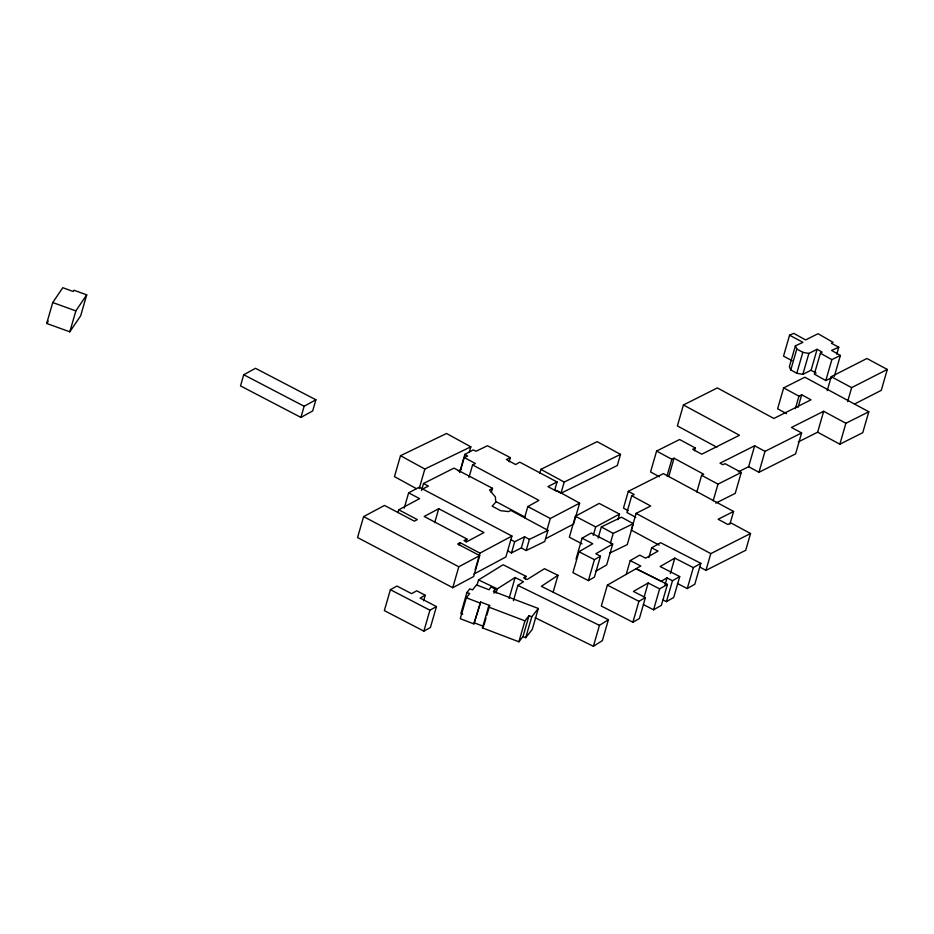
<?xml version="1.0" encoding="UTF-8"?>
<svg xmlns="http://www.w3.org/2000/svg" width="934" height="934" viewBox="0 0 934 934"><rect width="100%" height="100%" fill="white"/><g stroke="black" fill="none" stroke-linecap="round" stroke-linejoin="round"><path stroke-width="1.4" d="M46.7 323.456L52.736 302.534L62.776 287.707L73.179 291.478L73.984 290.252L86.71 294.852L80.663 315.785L69.805 331.815L46.7 323.456L48.241 321.179M69.805 331.815L75.852 310.894L86.71 294.852M243.739 374.744L240.517 385.905L300.911 417.416L312.668 410.96L315.89 399.799L255.496 368.3L243.739 374.744L304.134 406.255L315.89 399.799M300.911 417.416L304.134 406.255M397.942 512.579L398.748 509.789L417.311 519.584L414.357 521.16L384.504 505.434L363.606 516.619L357.559 537.54L452.757 587.708L473.666 576.535L479.702 555.613L457.66 543.997L460.123 542.666L479.959 553.126L511.925 536.046L419.191 487.186L408.637 492.848L404.2 508.189M469.207 452.406L470.818 446.826L446.522 433.481L400.511 455.699L394.463 476.62L416.377 488.634M419.203 488.564L424.842 469.043L470.818 446.826M390.389 589.681L384.353 610.602L423.873 631.139L430.411 627.508L436.458 606.586L420.113 598.075L425.239 595.25L416.704 590.802L411.567 593.65L396.938 586.05L390.389 589.681L429.909 610.206L436.458 606.586M421.514 490.443L423.534 483.473L453.947 468.132L492.498 488.307L491.284 492.498M434.695 522.655L438.723 508.703L483.975 532.555L466.463 541.907L463.988 540.599L466.942 539.011L424.199 516.479L438.723 508.703M459.621 472.522L464.863 454.391L473.316 449.896L475.99 451.274L487.443 445.74L510.338 457.613L509.123 461.793M460.193 471.448L464.221 457.497L467.654 456.061L464.863 454.391M423.627 600.831L425.239 595.25M423.873 631.139L429.909 610.206M468.961 477.496L472.592 464.934L475.359 463.498L464.221 457.497M459.318 545.456L460.123 542.666M452.757 587.708L458.792 566.775L479.702 555.613M466.136 541.802L466.942 539.011M493.981 593.242L495.195 589.062L490.992 586.961L489.112 589.751L476.457 584.941L472.534 589.891L469.814 588.852L466.918 592.506L460.882 613.428L462.704 614.117M466.918 592.506L469.662 593.545L466.311 597.783L460.264 618.717L473.888 623.9L480.66 602.045L489.661 605.466L486.847 615.226M475.126 569.868L479.959 553.126M476.912 585.513L478.523 579.932L503.087 564.755L525.97 576.29L525.165 579.08M473.888 623.9L480.66 602.045M495.195 589.062L493.456 591.409L538.323 608.478L531.773 616.755L529.006 615.693L522.97 636.626L518.884 641.786L482.434 627.905L488.47 606.983L489.661 605.466M484.034 624.998L486.042 618.016M511.925 536.046L505.878 556.968L473.923 574.06M496.071 593.032L497.273 588.852L515.124 577.516L523.507 581.695L517.868 585.385L513.431 600.737M507.617 550.838L511.47 552.916L514.692 541.755L524.546 536.77L529.391 539.373L547.966 530.349L511.003 510.466L508.516 511.575L500.671 510.7L492.148 506.135L495.779 502.153L495.359 496.888L489.544 490.046L492.498 488.307M524.604 517.716L527.827 506.567L538.93 500.379L472.592 464.934M539.642 473.526L540.844 469.347L597.153 441.642L620.515 454.368L617.292 465.529L560.984 493.222L554.831 489.871M511.47 552.916L521.335 547.931L524.546 536.77M509.088 598.449L515.124 577.516M521.335 547.931L526.169 550.535L529.391 539.373M554.644 490.338L557.061 481.967L519.771 462.167L515.65 464.548L506.391 459.551L510.338 457.613M546.67 531.061L550.301 518.51L579.617 503.134L557.353 490.875L556.617 491.249L547.931 486.637L557.061 481.967M547.966 530.349L544.744 541.51L526.169 550.535M560.984 493.222L564.206 482.061L620.515 454.368M518.884 641.786L524.931 620.853L529.006 615.693M522.97 636.626L525.737 637.677L531.773 616.755M538.323 608.478L532.275 629.411L525.737 637.677M553.162 592.074L557.983 575.332L544.475 568.701L527.115 579.547L523.635 577.854L525.97 576.29M617.923 519.678L619.534 514.097L599.196 503.414L575.379 516.269L569.343 537.19L582.034 543.857M579.617 503.134L573.581 524.056L545.526 538.766M576.021 559.092L582.069 538.171L591.269 533.01L612.704 544.02L606.668 564.942L595.81 571.199M582.069 538.171L592.763 543.751L578.952 551.725L572.916 572.647L588.385 580.598L594.409 577.142L600.457 556.22L595.81 553.757L612.704 544.02M593.277 535.299L595.694 526.928L619.534 514.097M598.134 538.089L601.356 526.928L621.449 517.191L633.31 523.67L627.263 544.604L609.668 553.126M588.385 580.598L594.433 559.664L600.457 556.22M610.381 543.179L613.194 533.419L633.31 523.67M729.956 524.021L733.575 511.47L663.397 473.643L628.302 491.354L623.468 508.096L628.185 510.629M628.302 491.354L634.198 494.53L631.746 495.767L626.912 512.509L635.75 517.284M607.369 585.116L601.333 606.038L632.89 622.231L639.381 618.518L645.417 597.585L633.427 591.432L648.161 582.991L659.626 588.875L667.425 584.427L636.066 568.701L607.369 585.116L638.926 601.309L645.417 597.585M535.135 617.736L593.394 646.293L599.441 625.36L608.408 619.697L541.323 586.307L557.983 575.332M631.746 495.767L650.694 505.994L636.112 513.373L631.279 530.115L659.124 545.117M694.522 450.795L695.328 448.005L679.602 439.517L656.602 451.052L650.554 471.974L659.451 476.784M608.408 619.697L602.372 640.619L593.394 646.293M626.189 574.527L630.216 560.575L639.72 555.135L645.651 558.182L658.05 551.083L651.663 547.814L648.85 557.575M795.348 408.718L798.967 396.156L801.699 394.79L811.016 399.81L773.889 418.467L717.347 387.925L683.431 404.982L677.384 425.916L716.868 447.234M667.016 476.036L671.85 459.294L674.033 458.197L703.757 474.262L701.621 475.313L696.787 492.055M668.802 476.34L674.033 458.197M632.89 622.231L638.926 601.309M644.133 596.943L648.161 582.991M643.398 604.567L653.59 609.797L659.626 588.875M664.996 584.871L667.004 577.901L672.48 580.714L679.73 576.57L660.128 566.518L674.803 558.123L693.32 567.627L700.839 563.33L660.618 542.701L651.663 547.814M670.379 573.476L674.803 558.123M667.425 584.427L661.377 605.349L653.59 609.797M663.152 599.955L666.432 601.636L672.48 580.714M679.73 576.57L673.694 597.503L666.432 601.636M677.407 583.493L687.272 588.56L693.32 567.627M713.144 500.881L717.977 484.139L741.269 472.441L725.041 463.661L722.893 464.735L720.009 463.182L754.66 445.775L765.004 451.356L801.629 432.944L791.46 427.457L823.683 411.275L845.889 423.265L868.795 411.766L804.863 377.219L783.649 387.89L777.613 408.812L786.545 413.634M700.839 563.33L694.791 584.252L687.272 588.56M699.624 566.95L705.952 570.37L710.786 553.629L750.551 533.524L730.96 522.947L727.866 524.499L718.129 519.257L733.575 511.47M741.269 472.441L735.233 493.362L715.818 503.122M738.362 471.857L748.624 466.696L754.66 445.775M836.736 354.196L838.744 347.214L831.388 343.28L833.093 342.369L818.067 333.707L805.587 339.941L793.737 333.345L789.557 335.213L783.521 356.134L792.055 360.664M748.624 466.696L758.957 472.289L765.004 451.356M789.557 335.213L802.971 342.334L795.394 345.825L789.347 366.747L790.771 369.946L796.784 373.261L802.843 374.359L811.074 370.226L817.11 349.293L822.177 352.153L820.391 353.215L814.355 374.137L825.808 380.558L831.902 377.569M790.771 369.946L796.819 349.024L795.394 345.825M750.551 533.524L745.729 550.266L705.952 570.37M796.784 373.261L802.82 352.34L796.819 349.024M802.843 374.359L808.879 353.426L817.11 349.293M798.08 407.352L801.699 394.79M801.629 432.944L795.593 453.877L758.957 472.289M825.808 380.558L831.855 359.625L840.378 355.457L831.587 350.413L838.744 347.214M827.209 390.634L831.237 376.682L866.892 358.493L887.3 369.444L881.264 390.365L854.517 404.013M798.313 441.91L817.635 432.197L823.683 411.275M834.342 376.379L840.378 355.457M847.617 401.585L851.645 387.633L887.3 369.444M817.635 432.197L839.841 444.199L845.889 423.265M868.795 411.766L862.759 432.687L839.841 444.199M482.434 627.905L483.625 626.387L474.624 622.966M667.004 577.901L661.179 581.217L636.066 568.701L640.782 566.004L630.216 560.575M398.748 509.789L419.611 498.639L408.637 492.848M422.121 489.276L428.391 486.1L423.534 483.473M695.328 448.005L692.713 449.312L701.749 454.204L739.471 435.256L683.431 404.982M458.209 470.934L460.836 469.662M802.82 352.34L808.879 353.426M52.736 302.534L75.852 310.894M466.311 597.783L479.936 602.979M488.47 606.983L524.931 620.853M478.523 579.932L497.273 588.852M517.868 585.385L599.441 625.36M578.952 551.725L594.433 559.664M575.379 516.269L595.694 526.928M363.606 516.619L458.792 566.775M527.827 506.567L550.301 518.51M495.896 501.546L525.235 517.214M831.237 376.682L851.645 387.633M783.649 387.89L798.967 396.156M701.621 475.313L717.977 484.139M636.112 513.373L710.786 553.629M510.84 539.677L514.692 541.755M656.602 451.052L671.85 459.294M540.844 469.347L564.206 482.061M601.356 526.928L613.194 533.419M400.511 455.699L424.842 469.043M820.391 353.215L831.855 359.625M811.074 370.226L816.141 373.086"/></g></svg>
